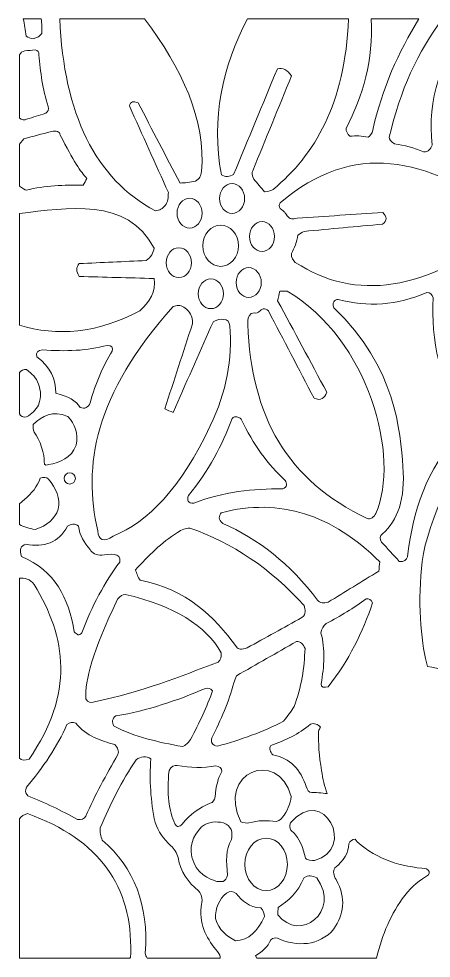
# Model space of a CAD drawing. Header units: millimetres. Extents: x -1201 to 1200, y -590 to 590.
# Drawn here: x -1201 to -683, y -590 to 590 of the extents above; entities that cross this region are included whole.
import ezdxf

# ---------------------------------------------------------------- set-up
doc = ezdxf.new("R2010")
doc.units = ezdxf.units.MM
doc.header["$MEASUREMENT"] = 0
doc.layers.add('Layer 1', color=7, linetype='Continuous')

msp = doc.modelspace()

# ---------------------------------------------------------------- linework, layer by layer
at = {"layer": 'Layer 1', "color": 250, "lineweight": 20}
for points, knots in [([(-1195.1753, 589.9734), (-1195.1753, 589.9734), (-1172.6149, 589.9734), (-1172.6149, 589.9734), (-1171.732, 583.858), (-1171.4504, 577.747), (-1171.7642, 571.6346), (-1174.0559, 568.4173), (-1177.5644, 566.0494), (-1182.8538, 564.9219), (-1185.7446, 565.3353), (-1188.6377, 566.1126), (-1191.5332, 568.2003), (-1192.3647, 575.5818), (-1193.3688, 582.9064), (-1195.1753, 589.9734)], [0, 0, 0, 0, 0.2, 0.2, 0.2, 0.4, 0.4, 0.4, 0.6, 0.6, 0.6, 0.8, 0.8, 0.8, 1, 1, 1, 1]), ([(-1149.3141, 589.9734), (-1149.3141, 589.9734), (-1042.7932, 589.9734), (-1042.7932, 589.9734), (-996.1401, 527.2575), (-965.6583, 463.6448), (-971.1747, 398.0355), (-972.1359, 393.1348), (-973.6312, 388.5527), (-978.8881, 386.1713), (-985.8585, 384.2892), (-992.0697, 383.878), (-998.1764, 383.6724), (-1015.7489, 417.1839), (-1033.3212, 450.6977), (-1050.8936, 484.2114), (-1056.5963, 486.6019), (-1060.8269, 486.394), (-1061.8229, 480.4631), (-1045.5346, 444.2448), (-1029.2486, 408.0265), (-1012.9624, 371.8082), (-1012.9602, 365.7643), (-1013.3851, 359.9351), (-1016.8193, 355.5722), (-1020.035, 351.6114), (-1024.1077, 349.3249), (-1029.035, 348.7036), (-1104.9909, 388.9864), (-1144.0346, 470.5777), (-1149.3141, 589.9734)], [0, 0, 0, 0, 0.1, 0.1, 0.1, 0.2, 0.2, 0.2, 0.3, 0.3, 0.3, 0.4, 0.4, 0.4, 0.5, 0.5, 0.5, 0.6, 0.6, 0.6, 0.7, 0.7, 0.7, 0.8, 0.8, 0.8, 0.9, 0.9, 0.9, 1, 1, 1, 1]), ([(-913.6423, 589.9734), (-913.6423, 589.9734), (-786.5485, 589.9734), (-786.5485, 589.9734), (-791.4344, 482.6176), (-828.9114, 419.2132), (-881.1648, 375.7396), (-883.6261, 374.3885), (-886.5215, 373.1391), (-892.4146, 372.6171), (-896.8077, 377.9245), (-901.2008, 383.2318), (-905.5939, 388.5392), (-906.9336, 392.5315), (-909.1999, 396.9487), (-906.8803, 399.1561), (-890.701, 438.8087), (-874.5218, 478.4612), (-858.3402, 518.1138), (-863.3789, 525.7122), (-869.2718, 528.7285), (-876.0217, 527.1695), (-894.3442, 482.9371), (-912.6665, 438.7048), (-930.9889, 394.4723), (-936.1297, 391.3476), (-941.2728, 391.142), (-946.4182, 393.8488), (-959.6891, 465.6347), (-944.7306, 529.9369), (-913.6423, 589.9734)], [0, 0, 0, 0, 0.1, 0.1, 0.1, 0.2, 0.2, 0.2, 0.3, 0.3, 0.3, 0.4, 0.4, 0.4, 0.5, 0.5, 0.5, 0.6, 0.6, 0.6, 0.7, 0.7, 0.7, 0.8, 0.8, 0.8, 0.9, 0.9, 0.9, 1, 1, 1, 1]), ([(-758.1285, 589.9734), (-758.1285, 589.9734), (-698.3459, 589.9734), (-698.3459, 589.9734), (-723.9884, 548.0218), (-744.7955, 502.5518), (-756.1194, 450.178), (-757.3036, 445.5982), (-759.3399, 442.6813), (-762.226, 441.4341), (-769.8328, 442.7649), (-777.4464, 443.5421), (-785.0507, 442.3718), (-787.8416, 445.3903), (-790.2008, 448.5061), (-789.5506, 452.3629), (-768.7132, 493.4952), (-755.4705, 538.0972), (-758.1285, 589.9734)], [0, 0, 0, 0, 0.166666667, 0.166666667, 0.166666667, 0.333333333, 0.333333333, 0.333333333, 0.5, 0.5, 0.5, 0.666666667, 0.666666667, 0.666666667, 0.833333333, 0.833333333, 0.833333333, 1, 1, 1, 1]), ([(-668.1002, 589.9734), (-668.1002, 589.9734), (-632.5739, 589.9734), (-632.5739, 589.9734), (-669.5828, 540.8376), (-688.8342, 488.4303), (-681.5411, 431.1312), (-683.9351, 427.1027), (-685.6347, 422.4099), (-692.4706, 422.7013), (-704.1476, 428.2234), (-716.5791, 430.8239), (-729.1176, 433.0043), (-733.4015, 435.397), (-735.5447, 438.2054), (-735.5471, 441.4341), (-722.1101, 499.3992), (-699.8777, 549.1378), (-668.1002, 589.9734)], [0, 0, 0, 0, 0.166666667, 0.166666667, 0.166666667, 0.333333333, 0.333333333, 0.333333333, 0.5, 0.5, 0.5, 0.666666667, 0.666666667, 0.666666667, 0.833333333, 0.833333333, 0.833333333, 1, 1, 1, 1]), ([(-1200.05, 465.1194), (-1200.05, 465.1194), (-1200.05, 544.7003), (-1200.05, 544.7003), (-1198.4619, 547.2963), (-1196.2676, 549.0835), (-1193.14, 549.6235), (-1188.8003, 550.0392), (-1184.4606, 550.4549), (-1180.1209, 550.8706), (-1176.905, 550.4549), (-1175.4073, 548.3717), (-1175.6209, 544.6279), (-1173.371, 523.1659), (-1171.2046, 501.7151), (-1163.728, 479.8395), (-1162.8736, 476.1431), (-1163.9463, 473.2805), (-1166.9415, 471.2537), (-1174.9244, 468.8068), (-1182.9072, 466.3598), (-1190.89, 463.9152), (-1192.6964, 462.0828), (-1197.2103, 463.3209), (-1200.05, 465.1194)], [0, 0, 0, 0, 0.125, 0.125, 0.125, 0.25, 0.25, 0.25, 0.375, 0.375, 0.375, 0.5, 0.5, 0.5, 0.625, 0.625, 0.625, 0.75, 0.75, 0.75, 0.875, 0.875, 0.875, 1, 1, 1, 1]), ([(-1200.05, 379.5987), (-1200.05, 379.5987), (-1200.05, 432.4168), (-1200.05, 432.4168), (-1200.05, 432.4168), (-1194.2661, 439.2493), (-1194.2661, 439.2493), (-1182.9095, 442.2678), (-1171.5506, 445.2864), (-1160.1917, 448.305), (-1153.3327, 449.7623), (-1149.4783, 448.305), (-1148.6192, 443.933), (-1132.3866, 411.366), (-1122.8504, 397.683), (-1115.188, 389.2938), (-1116.7948, 386.4831), (-1118.4016, 383.6724), (-1120.0082, 380.8617), (-1143.9056, 381.5915), (-1167.8007, 380.5522), (-1191.6933, 374.619), (-1191.6933, 374.619), (-1196.8388, 377.4861), (-1200.05, 379.5987)], [0, 0, 0, 0, 0.125, 0.125, 0.125, 0.25, 0.25, 0.25, 0.375, 0.375, 0.375, 0.5, 0.5, 0.5, 0.625, 0.625, 0.625, 0.75, 0.75, 0.75, 0.875, 0.875, 0.875, 1, 1, 1, 1]), ([(-853.5222, 283.9445), (-856.4177, 286.7507), (-858.886, 289.8664), (-858.3425, 295.1851), (-854.6924, 302.2592), (-851.3745, 309.5391), (-850.3064, 318.2897), (-847.736, 319.851), (-845.1655, 321.4122), (-842.5929, 322.9735), (-809.6981, 325.9898), (-776.8032, 329.0084), (-743.9061, 332.0269), (-738.2266, 336.4983), (-738.1197, 341.3899), (-743.5855, 346.7017), (-779.4804, 344.3068), (-815.3752, 341.9141), (-851.2699, 339.5214), (-856.7334, 337.5421), (-860.913, 338.4775), (-863.8084, 342.332), (-867.9856, 348.8888), (-866.5924, 346.8034), (-872.4878, 351.6973), (-874.2037, 354.0877), (-874.2014, 356.4804), (-872.4878, 358.8777), (-779.7961, 437.5637), (-690.0581, 415.6588), (-588.6406, 344.8648), (-580.4999, 338.2019), (-580.9295, 331.5389), (-589.9246, 324.8804), (-689.7911, 247.9522), (-777.66, 234.3099), (-853.5222, 283.9445)], [0, 0, 0, 0, 0.083333333, 0.083333333, 0.083333333, 0.166666667, 0.166666667, 0.166666667, 0.25, 0.25, 0.25, 0.333333333, 0.333333333, 0.333333333, 0.416666667, 0.416666667, 0.416666667, 0.5, 0.5, 0.5, 0.583333333, 0.583333333, 0.583333333, 0.666666667, 0.666666667, 0.666666667, 0.75, 0.75, 0.75, 0.833333333, 0.833333333, 0.833333333, 0.916666667, 0.916666667, 0.916666667, 1, 1, 1, 1]), ([(-917.1688, 364.1872), (-917.1688, 374.5263), (-924.2227, 382.92), (-932.9185, 382.92), (-941.6164, 382.92), (-948.6705, 374.5263), (-948.6705, 364.1872), (-948.6705, 353.8438), (-941.6164, 345.4523), (-932.9185, 345.4523), (-924.2227, 345.4523), (-917.1688, 353.8438), (-917.1688, 364.1872)], [0, 0, 0, 0, 0.25, 0.25, 0.25, 0.5, 0.5, 0.5, 0.75, 0.75, 0.75, 1, 1, 1, 1]), ([(-1200.05, 205.0687), (-1200.05, 205.0687), (-1200.05, 345.5404), (-1200.05, 345.5404), (-1140.3833, 351.8374), (-1064.3725, 366.7585), (-1030.9645, 301.8683), (-1031.61, 295.8313), (-1034.8212, 290.6278), (-1040.6074, 286.2581), (-1068.682, 285.0086), (-1096.7565, 283.7592), (-1124.8286, 282.5098), (-1129.1149, 277.9299), (-1129.1126, 272.521), (-1124.8286, 266.276), (-1093.5406, 265.4423), (-1062.2525, 264.6085), (-1030.9645, 263.7771), (-1027.9691, 247.2812), (-1036.2376, 234.5969), (-1048.9664, 223.1869), (-1102.552, 194.4856), (-1152.5594, 190.918), (-1200.05, 205.0687)], [0, 0, 0, 0, 0.125, 0.125, 0.125, 0.25, 0.25, 0.25, 0.375, 0.375, 0.375, 0.5, 0.5, 0.5, 0.625, 0.625, 0.625, 0.75, 0.75, 0.75, 0.875, 0.875, 0.875, 1, 1, 1, 1]), ([(-970.5291, 345.7664), (-970.5291, 356.1054), (-977.5832, 364.4991), (-986.2789, 364.4991), (-994.9768, 364.4991), (-1002.0308, 356.1054), (-1002.0308, 345.7664), (-1002.0308, 335.4228), (-994.9768, 327.0313), (-986.2789, 327.0313), (-977.5832, 327.0313), (-970.5291, 335.4228), (-970.5291, 345.7664)], [0, 0, 0, 0, 0.25, 0.25, 0.25, 0.5, 0.5, 0.5, 0.75, 0.75, 0.75, 1, 1, 1, 1]), ([(-924.8845, 304.8621), (-924.8845, 319.1732), (-934.8897, 330.7774), (-947.2262, 330.7774), (-959.5604, 330.7774), (-969.5656, 319.1732), (-969.5656, 304.8621), (-969.5656, 290.5532), (-959.5604, 278.949), (-947.2262, 278.949), (-934.8897, 278.949), (-924.8845, 290.5532), (-924.8845, 304.8621)], [0, 0, 0, 0, 0.25, 0.25, 0.25, 0.5, 0.5, 0.5, 0.75, 0.75, 0.75, 1, 1, 1, 1]), ([(-879.558, 316.4167), (-879.558, 326.7557), (-886.6121, 335.1495), (-895.3078, 335.1495), (-904.0058, 335.1495), (-911.0597, 326.7557), (-911.0597, 316.4167), (-911.0597, 306.0731), (-904.0058, 297.6817), (-895.3078, 297.6817), (-886.6121, 297.6817), (-879.558, 306.0731), (-879.558, 316.4167)], [0, 0, 0, 0, 0.25, 0.25, 0.25, 0.5, 0.5, 0.5, 0.75, 0.75, 0.75, 1, 1, 1, 1]), ([(-984.0312, 283.6327), (-984.0312, 293.9717), (-991.0853, 302.3655), (-999.7809, 302.3655), (-1008.4788, 302.3655), (-1015.5329, 293.9717), (-1015.5329, 283.6327), (-1015.5329, 273.2891), (-1008.4788, 264.8977), (-999.7809, 264.8977), (-991.0853, 264.8977), (-984.0312, 273.2891), (-984.0312, 283.6327)], [0, 0, 0, 0, 0.25, 0.25, 0.25, 0.5, 0.5, 0.5, 0.75, 0.75, 0.75, 1, 1, 1, 1]), ([(-896.2737, 258.655), (-896.2737, 268.994), (-903.3278, 277.3877), (-912.0234, 277.3877), (-920.7213, 277.3877), (-927.7754, 268.994), (-927.7754, 258.655), (-927.7754, 248.3114), (-920.7213, 239.9199), (-912.0234, 239.9199), (-903.3278, 239.9199), (-896.2737, 248.3114), (-896.2737, 258.655)], [0, 0, 0, 0, 0.25, 0.25, 0.25, 0.5, 0.5, 0.5, 0.75, 0.75, 0.75, 1, 1, 1, 1]), ([(-943.8478, 244.606), (-943.8478, 254.9451), (-950.9019, 263.3387), (-959.5974, 263.3387), (-968.2955, 263.3387), (-975.3494, 254.9451), (-975.3494, 244.606), (-975.3494, 234.2624), (-968.2955, 225.871), (-959.5974, 225.871), (-950.9019, 225.871), (-943.8478, 234.2624), (-943.8478, 244.606)], [0, 0, 0, 0, 0.25, 0.25, 0.25, 0.5, 0.5, 0.5, 0.75, 0.75, 0.75, 1, 1, 1, 1]), ([(-905.2758, 220.5636), (-898.0965, 219.7842), (-901.2055, 222.1746), (-894.0238, 225.5592), (-891.7761, 226.1828), (-889.5262, 225.3468), (-887.2739, 223.0603), (-868.2014, 186.5302), (-849.1291, 150.0002), (-830.0544, 113.4701), (-821.7373, 109.776), (-816.7311, 113.0024), (-813.982, 120.9623), (-834.5566, 159.2637), (-855.129, 197.5629), (-875.7013, 235.8621), (-874.8446, 239.816), (-873.9878, 243.77), (-873.1287, 247.7262), (-870.0219, 247.8302), (-866.9152, 247.9341), (-863.8084, 248.0381), (-760.3314, 187.138), (-721.8151, 38.5889), (-752.2627, -31.247), (-754.1922, -35.6191), (-759.6557, -39.4442), (-763.192, -37.648), (-863.9222, 10.1814), (-908.6008, 89.5769), (-913.3121, 206.5124), (-913.0404, 211.8152), (-913.0148, 217.3034), (-908.8121, 219.626), (-907.6326, 219.9401), (-906.453, 220.2518), (-905.2758, 220.5636)], [0, 0, 0, 0, 0.083333333, 0.083333333, 0.083333333, 0.166666667, 0.166666667, 0.166666667, 0.25, 0.25, 0.25, 0.333333333, 0.333333333, 0.333333333, 0.416666667, 0.416666667, 0.416666667, 0.5, 0.5, 0.5, 0.583333333, 0.583333333, 0.583333333, 0.666666667, 0.666666667, 0.666666667, 0.75, 0.75, 0.75, 0.833333333, 0.833333333, 0.833333333, 0.916666667, 0.916666667, 0.916666667, 1, 1, 1, 1]), ([(-805.3026, 226.933), (-807.2345, 233.3835), (-805.305, 236.9218), (-799.5164, 237.5499), (-762.8622, 227.5565), (-725.8158, 229.6352), (-688.2934, 246.2915), (-684.4343, 246.0814), (-681.8639, 243.7904), (-680.5776, 239.4229), (-683.3013, 186.3585), (-671.6474, 133.6737), (-642.6465, 81.4363), (-641.3532, 76.4407), (-640.9166, 71.653), (-646.5032, 68.3227), (-689.6958, 24.7252), (-705.5756, -28.9831), (-712.7248, -85.9202), (-714.2225, -89.673), (-716.3633, -92.7978), (-723.011, -91.5393), (-730.404, -83.5252), (-737.797, -75.5111), (-745.1901, -67.497), (-747.0244, -63.3329), (-748.1064, -59.3721), (-743.9037, -56.8823), (-724.9893, -39.9775), (-715.2626, -13.5604), (-718.4066, 27.6353), (-721.6572, 70.2183), (-726.9118, 152.9577), (-805.3026, 226.933)], [0, 0, 0, 0, 0.090909091, 0.090909091, 0.090909091, 0.181818182, 0.181818182, 0.181818182, 0.272727273, 0.272727273, 0.272727273, 0.363636364, 0.363636364, 0.363636364, 0.454545455, 0.454545455, 0.454545455, 0.545454545, 0.545454545, 0.545454545, 0.636363636, 0.636363636, 0.636363636, 0.727272727, 0.727272727, 0.727272727, 0.818181818, 0.818181818, 0.818181818, 0.909090909, 0.909090909, 0.909090909, 1, 1, 1, 1]), ([(-943.5274, 212.4456), (-937.957, 212.954), (-937.0236, 208.4962), (-935.8139, 204.3276), (-931.9526, 163.2199), (-940.0956, 121.2786), (-960.2429, 78.5013), (-997.3173, 0.4862), (-1038.4642, -41.9363), (-1082.4, -60.0048), (-1093.9678, -67.7026), (-1100.395, -65.4116), (-1101.6859, -53.1362), (-1120.0106, 28.0894), (-1106.8917, 117.2817), (-1006.8558, 228.4941), (-1002.4604, 230.0645), (-998.0673, 231.0021), (-993.6765, 227.5588), (-988.7982, 225.2655), (-985.6914, 220.6834), (-983.3903, 215.0687), (-982.5312, 212.5699), (-982.3153, 209.8676), (-982.7471, 206.9507), (-994.3197, 171.2543), (-1005.8922, 135.5558), (-1017.4647, 99.8572), (-1013.9284, 98.3999), (-1010.3921, 96.9425), (-1006.8558, 95.4852), (-991.1038, 131.3917), (-975.3518, 167.2982), (-959.6021, 203.2046), (-958.4226, 205.3917), (-957.243, 207.5766), (-956.0658, 209.7615), (-952.0581, 211.8469), (-947.9576, 213.2861), (-943.5274, 212.4456)], [0, 0, 0, 0, 0.076923077, 0.076923077, 0.076923077, 0.153846154, 0.153846154, 0.153846154, 0.230769231, 0.230769231, 0.230769231, 0.307692308, 0.307692308, 0.307692308, 0.384615385, 0.384615385, 0.384615385, 0.461538462, 0.461538462, 0.461538462, 0.538461538, 0.538461538, 0.538461538, 0.615384615, 0.615384615, 0.615384615, 0.692307692, 0.692307692, 0.692307692, 0.769230769, 0.769230769, 0.769230769, 0.846153846, 0.846153846, 0.846153846, 0.923076923, 0.923076923, 0.923076923, 1, 1, 1, 1]), ([(-1154.4054, 119.5275), (-1153.8992, 137.1667), (-1160.6979, 152.7747), (-1178.1936, 165.4251), (-1179.2594, 170.8341), (-1176.9026, 173.7488), (-1171.1211, 174.1667), (-1142.0714, 171.8893), (-1114.5634, 172.9015), (-1089.793, 179.7881), (-1083.3496, 180.0028), (-1082.9293, 176.564), (-1083.3635, 172.6055), (-1094.9894, 153.6898), (-1104.5279, 132.4039), (-1111.0085, 107.6634), (-1113.904, 101.5246), (-1118.0834, 99.5499), (-1123.5446, 101.7302), (-1128.3673, 110.3182), (-1139.2989, 115.9396), (-1154.4054, 119.5275)], [0, 0, 0, 0, 0.142857143, 0.142857143, 0.142857143, 0.285714286, 0.285714286, 0.285714286, 0.428571429, 0.428571429, 0.428571429, 0.571428571, 0.571428571, 0.571428571, 0.714285714, 0.714285714, 0.714285714, 0.857142857, 0.857142857, 0.857142857, 1, 1, 1, 1]), ([(-1200.05, 93.7454), (-1200.05, 93.7454), (-1200.05, 145.7299), (-1200.05, 145.7299), (-1197.5841, 147.969), (-1194.8559, 149.6951), (-1191.0526, 149.345), (-1184.233, 143.5541), (-1178.9065, 139.7808), (-1175.9437, 131.0799), (-1172.916, 120.6166), (-1172.3447, 117.3404), (-1176.1063, 104.8528), (-1179.2547, 98.2462), (-1184.4258, 93.7206), (-1191.2127, 90.022), (-1195.4201, 88.9058), (-1198.3318, 90.9868), (-1200.05, 93.7454)], [0, 0, 0, 0, 0.166666667, 0.166666667, 0.166666667, 0.333333333, 0.333333333, 0.333333333, 0.5, 0.5, 0.5, 0.666666667, 0.666666667, 0.666666667, 0.833333333, 0.833333333, 0.833333333, 1, 1, 1, 1]), ([(-1163.5655, 29.9173), (-1164.529, 30.2313), (-1169.2379, 26.8896), (-1168.7086, 33.9774), (-1168.1791, 41.0652), (-1174.0606, 62.1635), (-1181.4072, 70.8193), (-1182.5311, 73.9418), (-1183.0139, 77.0643), (-1182.8538, 80.1868), (-1171.2395, 90.9212), (-1158.4897, 98.7997), (-1139.1341, 90.3338), (-1129.8441, 81.1312), (-1125.985, 69.2919), (-1128.6876, 54.2714), (-1135.1567, 38.1302), (-1148.5194, 32.7077), (-1163.5655, 29.9173)], [0, 0, 0, 0, 0.166666667, 0.166666667, 0.166666667, 0.333333333, 0.333333333, 0.333333333, 0.5, 0.5, 0.5, 0.666666667, 0.666666667, 0.666666667, 0.833333333, 0.833333333, 0.833333333, 1, 1, 1, 1]), ([(-981.138, -18.6012), (-987.9948, -18.294), (-990.1379, -15.0675), (-987.5675, -8.9242), (-962.5208, 22.0094), (-945.1086, 54.4273), (-932.9208, 87.8665), (-929.0663, 91.8386), (-925.2096, 89.9564), (-921.3482, 87.243), (-906.5622, 54.8973), (-887.7057, 29.9693), (-866.0584, 10.1226), (-864.2264, 5.9585), (-863.3649, 1.9978), (-869.2718, -0.4921), (-906.5622, -0.3181), (-943.8525, -3.7818), (-981.138, -18.6012)], [0, 0, 0, 0, 0.166666667, 0.166666667, 0.166666667, 0.333333333, 0.333333333, 0.333333333, 0.5, 0.5, 0.5, 0.666666667, 0.666666667, 0.666666667, 0.833333333, 0.833333333, 0.833333333, 1, 1, 1, 1]), ([(-687.4714, -223.5632), (-694.5023, -199.6451), (-700.372, -149.0389), (-695.0409, -100.5927), (-693.5851, -55.7097), (-650.7361, 35.1704), (-638.467, 44.9062), (-626.1979, 54.6419), (-627.7002, 49.4318), (-624.0014, 45.2157), (-620.7437, 37.3485), (-621.0409, 29.1401), (-622.0741, 20.8638), (-645.658, -42.6729), (-655.2523, -119.6735), (-609.1015, -176.1563), (-611.5187, -198.4837), (-609.4567, -222.4176), (-605.2007, -247.1446), (-603.2828, -256.912), (-608.4188, -257.5491), (-614.558, -256.8826), (-622.2599, -248.8007), (-631.3038, -241.2363), (-643.3012, -234.8105), (-657.9944, -230.7074), (-672.6528, -226.2654), (-687.4714, -223.5632)], [0, 0, 0, 0, 0.111111111, 0.111111111, 0.111111111, 0.222222222, 0.222222222, 0.222222222, 0.333333333, 0.333333333, 0.333333333, 0.444444444, 0.444444444, 0.444444444, 0.555555556, 0.555555556, 0.555555556, 0.666666667, 0.666666667, 0.666666667, 0.777777778, 0.777777778, 0.777777778, 0.888888889, 0.888888889, 0.888888889, 1, 1, 1, 1]), ([(-1200.05, -45.3977), (-1200.05, -45.3977), (-1200.05, -19.4597), (-1200.05, -19.4597), (-1198.9727, -18.5627), (-1197.0686, -16.945), (-1193.6229, -13.9513), (-1184.6812, -6.1812), (-1177.2208, 2.3638), (-1173.854, 13.0576), (-1169.5955, 14.9803), (-1166.2218, 14.0427), (-1163.2451, 11.8082), (-1154.3497, 0.0095), (-1148.0805, -12.2478), (-1151.1919, -26.1273), (-1155.4922, -38.1948), (-1164.8425, -46.8551), (-1180.2834, -51.4191), (-1187.5417, -50.1877), (-1194.417, -48.5157), (-1200.05, -45.3977)], [0, 0, 0, 0, 0.142857143, 0.142857143, 0.142857143, 0.285714286, 0.285714286, 0.285714286, 0.428571429, 0.428571429, 0.428571429, 0.571428571, 0.571428571, 0.571428571, 0.714285714, 0.714285714, 0.714285714, 0.857142857, 0.857142857, 0.857142857, 1, 1, 1, 1]), ([(-1129.6536, 12.5876), (-1129.6536, 16.4671), (-1132.8208, 19.6121), (-1136.7263, 19.6121), (-1140.6318, 19.6121), (-1143.7989, 16.4671), (-1143.7989, 12.5876), (-1143.7989, 8.7083), (-1140.6318, 5.5632), (-1136.7263, 5.5632), (-1132.8208, 5.5632), (-1129.6536, 8.7083), (-1129.6536, 12.5876)], [0, 0, 0, 0, 0.25, 0.25, 0.25, 0.5, 0.5, 0.5, 0.75, 0.75, 0.75, 1, 1, 1, 1]), ([(-825.5545, -140.3696), (-822.7752, -144.3326), (-817.7389, -143.9124), (-812.3752, -142.8685), (-791.1597, -129.8589), (-769.9443, -116.8492), (-748.7286, -103.8395), (-748.3015, -99.8856), (-747.8719, -95.9316), (-747.4424, -91.9754), (-807.0162, -32.9552), (-873.1263, -11.231), (-946.4206, -30.4676), (-949.9011, -34.5797), (-950.4374, -38.9539), (-944.491, -43.893), (-900.2743, -63.1499), (-860.3325, -94.4766), (-825.5545, -140.3696)], [0, 0, 0, 0, 0.166666667, 0.166666667, 0.166666667, 0.333333333, 0.333333333, 0.333333333, 0.5, 0.5, 0.5, 0.666666667, 0.666666667, 0.666666667, 0.833333333, 0.833333333, 0.833333333, 1, 1, 1, 1]), ([(-1131.2604, -179.9002), (-1128.0469, -183.4519), (-1124.8356, -185.9531), (-1121.6174, -181.1496), (-1108.8074, -147.3647), (-1092.8579, -117.9382), (-1074.041, -92.477), (-1070.8321, -79.6277), (-1087.7636, -82.7751), (-1096.5428, -83.733), (-1103.6202, -83.8393), (-1108.5496, -81.4489), (-1111.329, -76.5527), (-1118.7777, -68.2268), (-1124.3526, -58.8616), (-1125.7946, -47.203), (-1130.4037, -43.9743), (-1135.0104, -44.0805), (-1139.6193, -47.5148), (-1150.7067, -68.2787), (-1168.9222, -74.2142), (-1192.0161, -69.9959), (-1197.8535, -71.9232), (-1200.7466, -76.1935), (-1197.1592, -85.6061), (-1155.1391, -102.7912), (-1138.1147, -137.7351), (-1131.2604, -179.9002)], [0, 0, 0, 0, 0.111111111, 0.111111111, 0.111111111, 0.222222222, 0.222222222, 0.222222222, 0.333333333, 0.333333333, 0.333333333, 0.444444444, 0.444444444, 0.444444444, 0.555555556, 0.555555556, 0.555555556, 0.666666667, 0.666666667, 0.666666667, 0.777777778, 0.777777778, 0.777777778, 0.888888889, 0.888888889, 0.888888889, 1, 1, 1, 1]), ([(-913.9552, -200.1941), (-920.5982, -202.6953), (-925.0958, -202.2773), (-927.455, -198.947), (-955.9916, -160.2976), (-989.7036, -126.3838), (-1048.3233, -115.2699), (-1051.1025, -111.3182), (-1053.0321, -106.9463), (-1054.1095, -102.1563), (-1038.2112, -84.5894), (-1021.5745, -67.8811), (-1001.39, -55.3211), (-996.2445, -51.7829), (-991.1015, -49.912), (-985.9607, -49.6997), (-932.7722, -68.4618), (-884.6385, -100.0505), (-842.5905, -147.1162), (-841.2624, -152.3784), (-839.5, -157.6947), (-845.1633, -162.1028), (-868.0947, -174.8007), (-891.0261, -187.4985), (-913.9552, -200.1941)], [0, 0, 0, 0, 0.125, 0.125, 0.125, 0.25, 0.25, 0.25, 0.375, 0.375, 0.375, 0.5, 0.5, 0.5, 0.625, 0.625, 0.625, 0.75, 0.75, 0.75, 0.875, 0.875, 0.875, 1, 1, 1, 1]), ([(-1200.05, -338.7228), (-1200.05, -338.7228), (-1200.05, -112.7077), (-1200.05, -112.7077), (-1193.8458, -112.5315), (-1186.2856, -113.4443), (-1181.4072, -120.4959), (-1140.8988, -187.3653), (-1130.6079, -257.382), (-1187.8366, -340.0739), (-1192.7917, -341.6103), (-1197.0896, -341.6917), (-1200.05, -338.7228)], [0, 0, 0, 0, 0.25, 0.25, 0.25, 0.5, 0.5, 0.5, 0.75, 0.75, 0.75, 1, 1, 1, 1]), ([(-1105.8654, -267.9492), (-1110.1517, -269.6166), (-1113.9016, -269.1986), (-1116.4743, -264.2031), (-1117.5587, -241.0826), (-1108.9745, -205.4382), (-1076.6137, -138.9981), (-1073.5743, -135.4983), (-1070.4397, -132.8209), (-1066.9683, -133.0649), (-1005.4556, -147.376), (-965.934, -172.1459), (-946.4228, -206.4392), (-945.9978, -211.5386), (-947.2842, -215.3909), (-950.2796, -217.9915), (-998.585, -236.5027), (-1046.1917, -255.3914), (-1105.8654, -267.9492)], [0, 0, 0, 0, 0.166666667, 0.166666667, 0.166666667, 0.333333333, 0.333333333, 0.333333333, 0.5, 0.5, 0.5, 0.666666667, 0.666666667, 0.666666667, 0.833333333, 0.833333333, 0.833333333, 1, 1, 1, 1]), ([(-812.3752, -249.0244), (-817.2049, -250.2875), (-821.389, -250.7077), (-821.0546, -245.2783), (-817.3279, -223.3689), (-815.6607, -201.8254), (-821.375, -181.5834), (-820.6785, -176.2263), (-818.2126, -172.5842), (-814.9479, -169.7193), (-796.6813, -160.3518), (-780.1793, -149.8433), (-764.4784, -138.8083), (-761.3716, -137.8729), (-758.6921, -139.4365), (-756.4422, -143.4921), (-769.0874, -180.4921), (-786.019, -216.193), (-812.3752, -249.0244)], [0, 0, 0, 0, 0.166666667, 0.166666667, 0.166666667, 0.333333333, 0.333333333, 0.333333333, 0.5, 0.5, 0.5, 0.666666667, 0.666666667, 0.666666667, 0.833333333, 0.833333333, 0.833333333, 1, 1, 1, 1]), ([(-951.2431, -323.6458), (-958.1509, -322.4257), (-959.9713, -318.7316), (-958.3134, -313.3429), (-947.0893, -290.5635), (-936.7497, -267.6442), (-930.6685, -244.0288), (-929.5981, -241.1165), (-928.5277, -238.2018), (-927.455, -235.2873), (-902.2759, -220.9264), (-877.0945, -206.5634), (-851.9132, -192.2003), (-847.0928, -192.2026), (-843.5587, -195.1172), (-841.3065, -200.942), (-842.2957, -225.2961), (-845.5627, -249.6525), (-855.129, -274.0022), (-858.6119, -280.0415), (-863.1141, -286.0786), (-868.3083, -292.1113), (-894.026, -305.905), (-922.0982, -315.6859), (-951.2431, -323.6458)], [0, 0, 0, 0, 0.125, 0.125, 0.125, 0.25, 0.25, 0.25, 0.375, 0.375, 0.375, 0.5, 0.5, 0.5, 0.625, 0.625, 0.625, 0.75, 0.75, 0.75, 0.875, 0.875, 0.875, 1, 1, 1, 1]), ([(-1081.7567, -298.2343), (-1083.7955, -293.3471), (-1083.6909, -288.9775), (-1078.8637, -285.7465), (-1038.5316, -278.957), (-1001.5525, -266.2207), (-966.352, -251.0895), (-963.3544, -250.5653), (-960.3544, -250.5653), (-957.3522, -254.2097), (-964.8009, -273.8824), (-973.5918, -294.0792), (-985.3176, -315.408), (-987.8926, -319.4116), (-990.9993, -322.6381), (-995.2832, -324.1496), (-1025.6913, -318.5825), (-1055.6606, -312.1658), (-1081.7567, -298.2343)], [0, 0, 0, 0, 0.166666667, 0.166666667, 0.166666667, 0.333333333, 0.333333333, 0.333333333, 0.5, 0.5, 0.5, 0.666666667, 0.666666667, 0.666666667, 0.833333333, 0.833333333, 0.833333333, 1, 1, 1, 1]), ([(-1189.4434, -385.9715), (-1193.2003, -382.4378), (-1192.4481, -378.8973), (-1191.0526, -375.3546), (-1170.4825, -350.4401), (-1152.2599, -324.6151), (-1140.2602, -296.3612), (-1136.8586, -293.5031), (-1133.162, -293.5031), (-1129.3309, -294.7999), (-1115.2158, -311.4767), (-1097.7363, -316.7523), (-1080.1477, -321.653), (-1076.6137, -325.817), (-1074.6864, -329.9835), (-1076.2909, -334.1407), (-1090.9029, -359.6585), (-1105.3268, -385.2237), (-1116.4743, -411.5751), (-1118.8821, -414.4965), (-1121.6708, -416.8892), (-1127.0809, -415.6329), (-1147.3073, -404.65), (-1167.9377, -394.4487), (-1189.4434, -385.9715)], [0, 0, 0, 0, 0.125, 0.125, 0.125, 0.25, 0.25, 0.25, 0.375, 0.375, 0.375, 0.5, 0.5, 0.5, 0.625, 0.625, 0.625, 0.75, 0.75, 0.75, 0.875, 0.875, 0.875, 1, 1, 1, 1]), ([(-813.3946, -383.3099), (-819.4757, -382.5869), (-830.0243, -381.6154), (-832.9476, -382.0333), (-836.9041, -382.5982), (-838.339, -377.9054), (-839.6997, -374.5389), (-847.1694, -353.2553), (-859.7566, -338.3771), (-881.8081, -334.5745), (-884.6013, -330.7246), (-886.7491, -326.8767), (-884.3807, -323.0222), (-866.1094, -316.2214), (-849.3916, -308.8105), (-834.5566, -296.1714), (-829.4159, -294.1447), (-825.4593, -296.1308), (-822.0437, -299.9333), (-823.0677, -301.899), (-823.4416, -302.9383), (-824.447, -304.9244), (-824.3425, -320.3244), (-824.1288, -335.8172), (-820.437, -354.2653), (-819.1088, -364.9342), (-816.6499, -374.5118), (-813.3946, -383.3099)], [0, 0, 0, 0, 0.111111111, 0.111111111, 0.111111111, 0.222222222, 0.222222222, 0.222222222, 0.333333333, 0.333333333, 0.333333333, 0.444444444, 0.444444444, 0.444444444, 0.555555556, 0.555555556, 0.555555556, 0.666666667, 0.666666667, 0.666666667, 0.777777778, 0.777777778, 0.777777778, 0.888888889, 0.888888889, 0.888888889, 1, 1, 1, 1]), ([(-911.703, -420.1247), (-914.9723, -420.3867), (-918.2902, -420.3913), (-921.9914, -418.5634), (-952.5644, -357.3109), (-875.9939, -325.058), (-858.6653, -387.0289), (-860.1746, -396.8008), (-863.3742, -405.6758), (-869.5947, -412.9443), (-871.2108, -414.9755), (-872.6364, -417.0677), (-877.3081, -418.2516), (-888.7738, -416.8462), (-900.2418, -416.5345), (-911.703, -420.1247)], [0, 0, 0, 0, 0.2, 0.2, 0.2, 0.4, 0.4, 0.4, 0.6, 0.6, 0.6, 0.8, 0.8, 0.8, 1, 1, 1, 1]), ([(-947.694, -590.0266), (-947.694, -590.0266), (-1039.7335, -590.0266), (-1039.7335, -590.0266), (-1040.7846, -587.9984), (-1041.5614, -585.8799), (-1041.8938, -583.613), (-1037.6051, -523.4586), (-1055.6048, -476.2076), (-1095.8974, -441.8602), (-1097.8757, -437.0205), (-1099.0529, -431.9233), (-1098.47, -426.2499), (-1085.9154, -396.1478), (-1071.1548, -367.4737), (-1053.4664, -340.6975), (-1047.2482, -336.3256), (-1041.0323, -335.9121), (-1034.8212, -339.4481), (-1037.027, -366.0955), (-1035.1927, -392.7384), (-1029.6781, -419.379), (-1025.4778, -430.7438), (-1019.1017, -440.7011), (-1009.749, -448.7287), (-1005.3071, -452.0839), (-1002.6276, -457.4456), (-1000.7469, -463.7154), (-997.7259, -481.2596), (-988.35, -494.685), (-975.0314, -505.5551), (-970.1065, -510.8149), (-969.8907, -517.7874), (-971.8155, -525.5372), (-974.358, -550.7183), (-963.3753, -566.6222), (-951.2431, -581.7377), (-948.5087, -584.7556), (-947.4777, -587.4921), (-947.694, -590.0266)], [0, 0, 0, 0, 0.076923077, 0.076923077, 0.076923077, 0.153846154, 0.153846154, 0.153846154, 0.230769231, 0.230769231, 0.230769231, 0.307692308, 0.307692308, 0.307692308, 0.384615385, 0.384615385, 0.384615385, 0.461538462, 0.461538462, 0.461538462, 0.538461538, 0.538461538, 0.538461538, 0.615384615, 0.615384615, 0.615384615, 0.692307692, 0.692307692, 0.692307692, 0.769230769, 0.769230769, 0.769230769, 0.846153846, 0.846153846, 0.846153846, 0.923076923, 0.923076923, 0.923076923, 1, 1, 1, 1]), ([(-995.6038, -421.6859), (-998.9241, -424.6119), (-1002.1377, -426.4916), (-1004.6036, -421.0623), (-1012.3774, -405.1403), (-1015.3633, -383.493), (-1011.9966, -354.2449), (-1009.0709, -348.4518), (-1005.4812, -347.5435), (-1001.7104, -347.9999), (-985.2664, -350.8378), (-969.0895, -351.7211), (-953.4932, -348.3117), (-948.5659, -348.8337), (-945.9956, -351.2286), (-945.7773, -355.4944), (-950.4352, -363.6938), (-953.3422, -374.1548), (-954.1363, -387.3407), (-955.1695, -391.4144), (-957.0736, -394.3042), (-960.2429, -395.4587), (-973.694, -400.574), (-985.5869, -409.0807), (-995.6038, -421.6859)], [0, 0, 0, 0, 0.125, 0.125, 0.125, 0.25, 0.25, 0.25, 0.375, 0.375, 0.375, 0.5, 0.5, 0.5, 0.625, 0.625, 0.625, 0.75, 0.75, 0.75, 0.875, 0.875, 0.875, 1, 1, 1, 1]), ([(-829.5738, -467.2356), (-831.1806, -468.2206), (-840.8236, -465.8844), (-840.8236, -464.4248), (-840.8236, -462.9653), (-845.8041, -438.7715), (-859.1459, -429.1442), (-860.351, -426.0489), (-861.0755, -424.1984), (-859.6289, -420.0885), (-818.3542, -370.5556), (-775.8234, -453.4102), (-829.5738, -467.2356)], [0, 0, 0, 0, 0.25, 0.25, 0.25, 0.5, 0.5, 0.5, 0.75, 0.75, 0.75, 1, 1, 1, 1]), ([(-1061.2241, -590.0266), (-1061.2241, -590.0266), (-1200.05, -590.0266), (-1200.05, -590.0266), (-1200.05, -590.0266), (-1200.05, -414.9348), (-1200.05, -414.9348), (-1197.5957, -411.8304), (-1194.3241, -409.519), (-1189.7662, -408.4526), (-1099.5729, -440.7282), (-1057.8362, -500.0263), (-1060.2185, -583.9248), (-1060.0196, -586.1329), (-1060.3542, -588.166), (-1061.2241, -590.0266)], [0, 0, 0, 0, 0.2, 0.2, 0.2, 0.4, 0.4, 0.4, 0.6, 0.6, 0.6, 0.8, 0.8, 0.8, 1, 1, 1, 1]), ([(-951.8864, -493.8107), (-954.1363, -492.5612), (-973.8565, -488.4988), (-981.138, -469.7684), (-988.4197, -451.0379), (-982.7402, -436.8849), (-971.1724, -424.8084), (-961.6547, -418.098), (-953.8925, -418.2042), (-943.5274, -419.8129), (-939.0274, -421.7944), (-935.8186, -424.6073), (-933.8843, -428.2427), (-932.8139, -432.5153), (-932.9232, -436.781), (-933.5616, -441.0445), (-941.6373, -453.5888), (-940.0816, -468.1574), (-938.707, -485.6926), (-939.6729, -489.5449), (-941.4933, -492.15), (-944.1705, -493.4989), (-946.7433, -493.6028), (-949.316, -493.7068), (-951.8864, -493.8107)], [0, 0, 0, 0, 0.125, 0.125, 0.125, 0.25, 0.25, 0.25, 0.375, 0.375, 0.375, 0.5, 0.5, 0.5, 0.625, 0.625, 0.625, 0.75, 0.75, 0.75, 0.875, 0.875, 0.875, 1, 1, 1, 1]), ([(-863.4856, -472.1384), (-863.4856, -453.9661), (-875.4343, -439.2279), (-890.167, -439.2279), (-904.8997, -439.2279), (-916.8484, -453.9661), (-916.8484, -472.1384), (-916.8484, -490.3131), (-904.8997, -505.0512), (-890.167, -505.0512), (-875.4343, -505.0512), (-863.4856, -490.3131), (-863.4856, -472.1384)], [0, 0, 0, 0, 0.25, 0.25, 0.25, 0.5, 0.5, 0.5, 0.75, 0.75, 0.75, 1, 1, 1, 1]), ([(-751.5552, -590.0266), (-751.5552, -590.0266), (-901.8727, -590.0266), (-901.8727, -590.0266), (-901.8727, -590.0266), (-903.6667, -586.853), (-903.6667, -586.853), (-894.6646, -582.2732), (-888.2374, -575.6147), (-884.3807, -566.8708), (-881.4876, -564.5843), (-878.5945, -563.9629), (-875.7013, -564.9978), (-852.1036, -575.7977), (-823.1791, -575.0205), (-805.1447, -553.2895), (-793.0753, -535.1601), (-788.7333, -515.284), (-802.4095, -491.3118), (-805.4675, -486.0564), (-806.6493, -481.0631), (-803.6958, -476.6369), (-792.3369, -467.3756), (-786.5507, -457.2829), (-786.337, -446.3518), (-784.8649, -442.4928), (-781.916, -440.9405), (-778.2799, -440.4435), (-778.2799, -440.4435), (-775.6515, -443.8575), (-775.6515, -443.8575), (-750.5213, -466.5464), (-720.5683, -474.852), (-688.7531, -477.6175), (-685.1007, -479.7301), (-684.8244, -482.43), (-686.0805, -485.4079), (-696.6244, -491.619), (-706.9455, -499.1067), (-716.1612, -511.3776), (-733.1423, -533.3963), (-744.3641, -560.0814), (-751.5552, -590.0266)], [0, 0, 0, 0, 0.071428571, 0.071428571, 0.071428571, 0.142857143, 0.142857143, 0.142857143, 0.214285714, 0.214285714, 0.214285714, 0.285714286, 0.285714286, 0.285714286, 0.357142857, 0.357142857, 0.357142857, 0.428571429, 0.428571429, 0.428571429, 0.5, 0.5, 0.5, 0.571428571, 0.571428571, 0.571428571, 0.642857143, 0.642857143, 0.642857143, 0.714285714, 0.714285714, 0.714285714, 0.785714286, 0.785714286, 0.785714286, 0.857142857, 0.857142857, 0.857142857, 0.928571429, 0.928571429, 0.928571429, 1, 1, 1, 1]), ([(-875.3786, -535.456), (-875.3252, -532.3855), (-875.2718, -529.315), (-875.2183, -526.2444), (-862.4268, -518.3252), (-850.7777, -507.5343), (-842.2701, -488.779), (-837.4799, -485.5638), (-832.1767, -486.0609), (-826.5205, -489.0908), (-795.936, -531.8546), (-848.0772, -570.8405), (-875.3786, -535.456)], [0, 0, 0, 0, 0.25, 0.25, 0.25, 0.5, 0.5, 0.5, 0.75, 0.75, 0.75, 1, 1, 1, 1]), ([(-939.9911, -508.1714), (-935.4958, -505.4646), (-931.4255, -505.6748), (-927.7777, -508.7973), (-920.0758, -517.966), (-911.5126, -526.0931), (-896.9168, -526.9064), (-893.0137, -529.9634), (-892.8256, -533.9241), (-892.417, -537.8329), (-900.7782, -555.5783), (-911.8168, -567.8559), (-928.7412, -568.1202), (-940.0978, -562.5011), (-949.3067, -554.2746), (-953.8136, -540.3318), (-953.9203, -526.6963), (-949.3113, -515.9732), (-939.9911, -508.1714)], [0, 0, 0, 0, 0.166666667, 0.166666667, 0.166666667, 0.333333333, 0.333333333, 0.333333333, 0.5, 0.5, 0.5, 0.666666667, 0.666666667, 0.666666667, 0.833333333, 0.833333333, 0.833333333, 1, 1, 1, 1])]:
    msp.add_open_spline(points, degree=3, knots=knots, dxfattribs=at)

doc.saveas('drawing.dxf')
